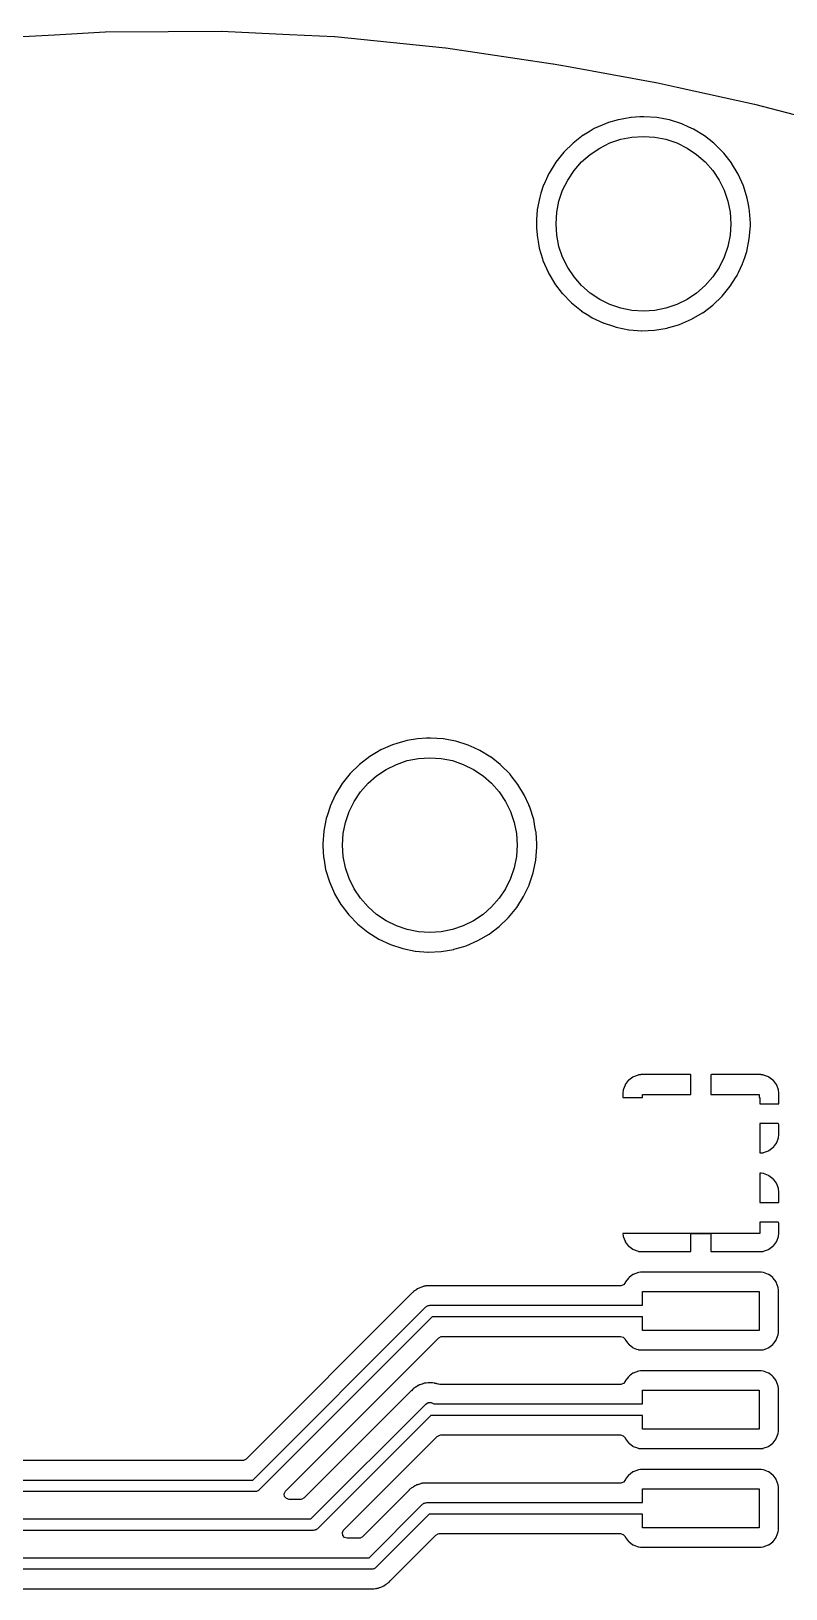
# Model space of a CAD drawing. Extents: x -3.92 to 3.92, y 0.02 to 7.83.
# Drawn here: x 0.56 to 1.326, y 6.254 to 7.833 of the extents above; entities that cross this region are included whole.
import ezdxf

# ---------------------------------------------------------------- set-up
doc = ezdxf.new("R2010")
doc.units = 0
doc.header["$MEASUREMENT"] = 0
doc.layers.add('BLACK', color=7, linetype='CONTINUOUS')

msp = doc.modelspace()

# ---------------------------------------------------------------- linework, layer by layer
at = {"layer": 'BLACK', "linetype": 'CONTINUOUS'}
for p, q in [((0.699375, 7.83271), (0.753124, 7.83302)), ((0.753124, 7.83302), (0.753387, 7.83301)), ((0.753387, 7.83301), (0.822297, 7.82975)), ((0.515088, 7.82554), (0.583857, 7.82942)), ((0.583857, 7.82942), (0.635379, 7.83234)), ((0.635379, 7.83234), (0.63563, 7.83234)), ((0.63563, 7.83234), (0.699375, 7.83271)), ((0.822297, 7.82975), (0.86809, 7.82758)), ((0.86809, 7.82758), (0.868363, 7.82756)), ((0.868363, 7.82756), (0.980448, 7.816)), ((0.980448, 7.816), (0.980665, 7.81597)), ((0.980665, 7.81597), (1.08938, 7.7999)), ((1.08938, 7.7999), (1.08954, 7.79987)), ((1.08954, 7.79987), (1.10516, 7.79703)), ((1.10516, 7.79703), (1.1938, 7.78091)), ((1.1938, 7.78091), (1.19397, 7.78088)), ((1.19397, 7.78088), (1.2155, 7.77616)), ((1.2155, 7.77616), (1.2936, 7.75907)), ((1.2936, 7.75907), (1.29379, 7.75902)), ((1.29379, 7.75902), (1.3888, 7.73438)), ((1.14329, 7.73948), (1.13135, 7.7342)), ((1.14585, 7.74026), (1.14329, 7.73948)), ((1.15563, 7.74324), (1.14585, 7.74026)), ((1.15578, 7.74328), (1.15563, 7.74324)), ((1.15563, 7.74324), (1.15563, 7.74324)), ((1.16128, 7.74426), (1.15578, 7.74328)), ((1.16849, 7.74554), (1.16128, 7.74426)), ((1.16863, 7.74556), (1.16849, 7.74554)), ((1.16849, 7.74554), (1.16849, 7.74554)), ((1.17767, 7.74606), (1.16863, 7.74556)), ((1.18152, 7.74627), (1.17767, 7.74606)), ((1.18167, 7.74628), (1.18152, 7.74627)), ((1.18152, 7.74627), (1.18152, 7.74627)), ((1.1947, 7.74543), (1.18167, 7.74628)), ((1.19485, 7.7454), (1.1947, 7.74543)), ((1.20184, 7.74408), (1.19485, 7.7454)), ((1.19485, 7.7454), (1.19485, 7.7454)), ((1.20753, 7.74301), (1.20184, 7.74408)), ((1.21998, 7.73908), (1.20753, 7.74301)), ((1.22012, 7.73901), (1.21998, 7.73908)), ((1.22712, 7.73583), (1.22012, 7.73901)), ((1.22012, 7.73901), (1.22012, 7.73901)), ((1.12012, 7.72752), (1.10979, 7.71955)), ((1.12025, 7.7276), (1.12012, 7.72752)), ((1.127, 7.73161), (1.12025, 7.7276)), ((1.12025, 7.7276), (1.12025, 7.7276)), ((1.13135, 7.7342), (1.127, 7.73161)), ((1.1472, 7.71964), (1.15818, 7.72336)), ((1.15818, 7.72336), (1.16954, 7.72562)), ((1.16954, 7.72562), (1.1811, 7.72638)), ((1.1811, 7.72638), (1.19266, 7.72562)), ((1.19266, 7.72562), (1.20403, 7.72336)), ((1.20403, 7.72336), (1.215, 7.71964)), ((1.23187, 7.73367), (1.22712, 7.73583)), ((1.24302, 7.72688), (1.23187, 7.73367)), ((1.24313, 7.72679), (1.24302, 7.72688)), ((1.25245, 7.71944), (1.24313, 7.72679)), ((1.10048, 7.71039), (1.09235, 7.70017)), ((1.10979, 7.71955), (1.10048, 7.71039)), ((1.11846, 7.70043), (1.12718, 7.70807)), ((1.12718, 7.70807), (1.13681, 7.71451)), ((1.13681, 7.71451), (1.1472, 7.71964)), ((1.215, 7.71964), (1.22539, 7.71451)), ((1.22539, 7.71451), (1.23503, 7.70807)), ((1.23503, 7.70807), (1.24374, 7.70043)), ((1.25327, 7.71879), (1.25245, 7.71944)), ((1.26248, 7.70954), (1.25327, 7.71879)), ((1.26257, 7.70942), (1.26248, 7.70954)), ((1.27042, 7.69936), (1.26257, 7.70942)), ((1.26257, 7.70942), (1.26257, 7.70942)), ((1.09235, 7.70017), (1.08549, 7.68906)), ((1.10439, 7.68209), (1.11082, 7.69172)), ((1.11082, 7.69172), (1.11846, 7.70043)), ((1.24374, 7.70043), (1.25138, 7.69172)), ((1.25138, 7.69172), (1.25782, 7.68209)), ((1.27051, 7.69924), (1.27042, 7.69936)), ((1.27042, 7.69936), (1.27042, 7.69936)), ((1.27724, 7.68806), (1.27051, 7.69924)), ((1.07998, 7.67706), (1.07727, 7.66865)), ((1.08003, 7.6772), (1.07998, 7.67706)), ((1.07998, 7.67706), (1.07998, 7.67706)), ((1.08009, 7.67734), (1.08003, 7.6772)), ((1.08527, 7.68858), (1.08009, 7.67734)), ((1.08009, 7.67734), (1.08009, 7.67734)), ((1.08549, 7.68906), (1.08527, 7.68858)), ((1.09926, 7.67169), (1.10439, 7.68209)), ((1.25782, 7.68209), (1.26294, 7.67169)), ((1.28258, 7.67614), (1.27724, 7.68806)), ((1.28646, 7.66367), (1.28258, 7.67614)), ((1.076, 7.66463), (1.07357, 7.6521)), ((1.07603, 7.66477), (1.076, 7.66463)), ((1.076, 7.66463), (1.076, 7.66463)), ((1.07727, 7.66865), (1.07603, 7.66477)), ((1.09328, 7.64936), (1.09554, 7.66072)), ((1.09554, 7.66072), (1.09926, 7.67169)), ((1.26294, 7.67169), (1.26667, 7.66072)), ((1.26667, 7.66072), (1.26893, 7.64936)), ((1.28765, 7.65712), (1.28646, 7.66367)), ((1.07353, 7.65181), (1.07284, 7.64201)), ((1.07355, 7.65196), (1.07353, 7.65181)), ((1.07353, 7.65181), (1.07353, 7.65181)), ((1.07357, 7.6521), (1.07355, 7.65196)), ((1.07357, 7.6521), (1.07357, 7.6521)), ((1.09252, 7.6378), (1.09328, 7.64936)), ((1.26893, 7.64936), (1.26969, 7.6378)), ((1.28841, 7.653), (1.28765, 7.65712)), ((1.2888, 7.65083), (1.28841, 7.653)), ((1.28881, 7.65068), (1.2888, 7.65083)), ((1.28956, 7.6383), (1.28881, 7.65068)), ((1.28881, 7.65068), (1.28881, 7.65068)), ((1.07284, 7.64201), (1.07262, 7.63893)), ((1.07262, 7.63893), (1.07289, 7.63359)), ((1.07289, 7.63359), (1.07325, 7.62642)), ((1.09328, 7.62623), (1.09252, 7.6378)), ((1.26969, 7.6378), (1.26893, 7.62623)), ((1.28851, 7.62251), (1.28956, 7.63552)), ((1.28959, 7.6378), (1.28956, 7.6383)), ((1.28956, 7.63552), (1.28959, 7.6378)), ((1.07325, 7.62642), (1.07327, 7.62589)), ((1.07327, 7.62589), (1.0733, 7.62574)), ((1.0733, 7.62574), (1.0733, 7.62574)), ((1.0733, 7.62574), (1.07434, 7.61967)), ((1.07434, 7.61967), (1.07548, 7.61302)), ((1.07548, 7.61302), (1.07553, 7.61288)), ((1.07553, 7.61288), (1.07553, 7.61288)), ((1.07553, 7.61288), (1.07876, 7.60206)), ((1.09554, 7.61487), (1.09328, 7.62623)), ((1.09926, 7.6039), (1.09554, 7.61487)), ((1.26667, 7.61487), (1.26294, 7.6039)), ((1.26893, 7.62623), (1.26667, 7.61487)), ((1.28589, 7.60972), (1.28851, 7.62251)), ((1.07876, 7.60206), (1.07922, 7.60051)), ((1.07922, 7.60051), (1.08444, 7.58854)), ((1.10439, 7.5935), (1.09926, 7.6039)), ((1.26294, 7.6039), (1.25782, 7.5935)), ((1.27753, 7.58842), (1.28169, 7.5972)), ((1.28169, 7.5972), (1.28176, 7.59733)), ((1.28176, 7.59733), (1.28199, 7.59803)), ((1.28199, 7.59803), (1.28381, 7.60348)), ((1.28381, 7.60348), (1.28589, 7.60972)), ((1.08444, 7.58854), (1.08452, 7.58842)), ((1.08452, 7.58842), (1.08452, 7.58842)), ((1.08452, 7.58842), (1.09098, 7.57742)), ((1.11082, 7.58387), (1.10439, 7.5935)), ((1.11846, 7.57516), (1.11082, 7.58387)), ((1.25138, 7.58387), (1.24374, 7.57516)), ((1.25782, 7.5935), (1.25138, 7.58387)), ((1.2692, 7.57449), (1.27443, 7.58277)), ((1.27443, 7.58277), (1.27609, 7.58541)), ((1.27609, 7.58541), (1.27617, 7.58553)), ((1.27609, 7.58541), (1.27609, 7.58541)), ((1.27617, 7.58553), (1.27753, 7.58842)), ((1.09098, 7.57742), (1.09098, 7.57742)), ((1.09098, 7.57742), (1.09106, 7.57729)), ((1.09106, 7.57729), (1.09115, 7.57717)), ((1.09115, 7.57717), (1.09889, 7.56703)), ((1.09889, 7.56703), (1.09889, 7.56703)), ((1.09889, 7.56703), (1.09898, 7.56691)), ((1.09898, 7.56691), (1.10809, 7.55756)), ((1.12718, 7.56752), (1.11846, 7.57516)), ((1.13681, 7.56108), (1.12718, 7.56752)), ((1.23503, 7.56752), (1.22539, 7.56108)), ((1.24374, 7.57516), (1.23503, 7.56752)), ((1.25156, 7.5553), (1.26096, 7.56436)), ((1.26096, 7.56436), (1.2692, 7.57449)), ((1.10809, 7.55756), (1.11826, 7.54937)), ((1.11826, 7.54937), (1.11839, 7.54929)), ((1.11839, 7.54929), (1.11839, 7.54929)), ((1.11839, 7.54929), (1.12578, 7.54468)), ((1.1472, 7.55596), (1.13681, 7.56108)), ((1.15818, 7.55223), (1.1472, 7.55596)), ((1.16954, 7.54997), (1.15818, 7.55223)), ((1.1811, 7.54921), (1.16954, 7.54997)), ((1.19266, 7.54997), (1.1811, 7.54921)), ((1.20403, 7.55223), (1.19266, 7.54997)), ((1.215, 7.55596), (1.20403, 7.55223)), ((1.22539, 7.56108), (1.215, 7.55596)), ((1.24126, 7.54753), (1.25144, 7.55521)), ((1.25144, 7.55521), (1.25156, 7.5553)), ((1.12578, 7.54468), (1.12934, 7.54246)), ((1.12934, 7.54246), (1.14117, 7.53693)), ((1.14117, 7.53693), (1.14131, 7.53688)), ((1.14131, 7.53688), (1.15075, 7.53379)), ((1.15075, 7.53379), (1.15357, 7.53286)), ((1.15357, 7.53286), (1.16638, 7.53031)), ((1.20546, 7.53209), (1.21204, 7.53402)), ((1.21204, 7.53402), (1.21785, 7.53572)), ((1.21785, 7.53572), (1.22985, 7.54088)), ((1.22985, 7.54088), (1.24114, 7.54744)), ((1.24114, 7.54744), (1.24126, 7.54753)), ((1.24126, 7.54753), (1.24126, 7.54753)), ((1.16638, 7.53031), (1.16653, 7.5303)), ((1.16653, 7.5303), (1.16653, 7.5303)), ((1.16653, 7.5303), (1.17925, 7.52933)), ((1.17925, 7.52933), (1.17925, 7.52933)), ((1.17925, 7.52933), (1.1794, 7.52932)), ((1.1794, 7.52932), (1.19244, 7.5299)), ((1.19244, 7.5299), (1.20532, 7.53205)), ((1.20532, 7.53205), (1.20546, 7.53209)), ((1.20546, 7.53209), (1.20546, 7.53209)), ((0.926752, 7.10956), (0.91481, 7.10428)), ((0.931191, 7.11091), (0.926752, 7.10956)), ((0.939099, 7.11332), (0.931191, 7.11091)), ((0.939242, 7.11336), (0.939099, 7.11332)), ((0.939099, 7.11332), (0.939099, 7.11332)), ((0.94151, 7.11376), (0.939242, 7.11336)), ((0.951951, 7.11561), (0.94151, 7.11376)), ((0.952098, 7.11564), (0.951951, 7.11561)), ((0.951951, 7.11561), (0.951951, 7.11561)), ((0.961137, 7.11614), (0.952098, 7.11564)), ((0.964986, 7.11635), (0.961137, 7.11614)), ((0.965135, 7.11636), (0.964986, 7.11635)), ((0.964986, 7.11635), (0.964986, 7.11635)), ((0.978164, 7.1155), (0.965135, 7.11636)), ((0.97831, 7.11548), (0.978164, 7.1155)), ((0.985307, 7.11416), (0.97831, 7.11548)), ((0.97831, 7.11548), (0.97831, 7.11548)), ((0.990996, 7.11309), (0.985307, 7.11416)), ((1.00344, 7.10915), (0.990996, 7.11309)), ((1.00358, 7.10909), (1.00344, 7.10915)), ((1.00956, 7.10637), (1.00358, 7.10909)), ((1.00358, 7.10909), (1.00358, 7.10909)), ((1.01533, 7.10375), (1.00956, 7.10637)), ((0.903589, 7.0976), (0.893251, 7.08962)), ((0.903717, 7.09768), (0.903589, 7.0976)), ((0.910469, 7.10169), (0.903717, 7.09768)), ((0.903717, 7.09768), (0.903717, 7.09768)), ((0.91481, 7.10428), (0.910469, 7.10169)), ((0.930668, 7.08971), (0.94164, 7.09344)), ((0.94164, 7.09344), (0.953005, 7.0957)), ((0.953005, 7.0957), (0.964567, 7.09646)), ((0.964567, 7.09646), (0.976129, 7.0957)), ((0.976129, 7.0957), (0.987494, 7.09344)), ((0.987494, 7.09344), (0.998466, 7.08971)), ((1.02648, 7.09696), (1.01533, 7.10375)), ((1.0266, 7.09686), (1.02648, 7.09696)), ((1.03591, 7.08952), (1.0266, 7.09686)), ((0.883947, 7.08046), (0.87581, 7.07025)), ((0.893251, 7.08962), (0.883947, 7.08046)), ((0.90193, 7.07051), (0.910641, 7.07815)), ((0.910641, 7.07815), (0.920276, 7.08459)), ((0.920276, 7.08459), (0.930668, 7.08971)), ((0.998466, 7.08971), (1.00886, 7.08459)), ((1.00886, 7.08459), (1.01849, 7.07815)), ((1.01849, 7.07815), (1.0272, 7.07051)), ((1.03673, 7.08887), (1.03591, 7.08952)), ((1.04594, 7.07962), (1.03673, 7.08887)), ((1.04603, 7.0795), (1.04594, 7.07962)), ((1.05388, 7.06944), (1.04603, 7.0795)), ((1.04603, 7.0795), (1.04603, 7.0795)), ((0.868896, 7.059), (0.863555, 7.04742)), ((0.868958, 7.05914), (0.868896, 7.059)), ((0.87581, 7.07025), (0.868958, 7.05914)), ((0.887852, 7.05217), (0.89429, 7.0618)), ((0.89429, 7.0618), (0.90193, 7.07051)), ((1.0272, 7.07051), (1.03484, 7.0618)), ((1.03484, 7.0618), (1.04128, 7.05217)), ((1.05397, 7.06932), (1.05388, 7.06944)), ((1.05388, 7.06944), (1.05388, 7.06944)), ((1.06071, 7.05813), (1.05397, 7.06932)), ((0.863446, 7.04714), (0.860718, 7.03867)), ((0.863492, 7.04728), (0.863446, 7.04714)), ((0.863446, 7.04714), (0.863446, 7.04714)), ((0.863554, 7.04742), (0.863492, 7.04728)), ((0.863555, 7.04742), (0.863554, 7.04742)), ((0.882727, 7.04177), (0.887852, 7.05217)), ((1.04128, 7.05217), (1.04641, 7.04177)), ((1.06502, 7.04852), (1.06071, 7.05813)), ((1.06507, 7.04839), (1.06502, 7.04852)), ((1.06559, 7.04724), (1.06507, 7.04839)), ((1.06605, 7.04622), (1.06559, 7.04724)), ((1.06992, 7.03375), (1.06605, 7.04622)), ((0.859461, 7.03471), (0.857038, 7.02218)), ((0.859462, 7.03471), (0.859461, 7.03471)), ((0.85949, 7.03485), (0.859462, 7.03471)), ((0.860718, 7.03867), (0.85949, 7.03485)), ((0.876742, 7.01944), (0.879003, 7.0308)), ((0.879003, 7.0308), (0.882727, 7.04177)), ((1.04641, 7.04177), (1.05013, 7.0308)), ((1.05013, 7.0308), (1.05239, 7.01944)), ((1.07121, 7.02667), (1.06992, 7.03375)), ((0.856999, 7.02189), (0.856098, 7.00916)), ((0.85701, 7.02203), (0.856999, 7.02189)), ((0.856999, 7.02189), (0.856999, 7.02189)), ((0.857038, 7.02218), (0.85701, 7.02203)), ((0.857038, 7.02218), (0.857038, 7.02218)), ((0.875984, 7.00787), (0.876742, 7.01944)), ((1.05239, 7.01944), (1.05315, 7.00787)), ((1.07215, 7.02157), (1.07121, 7.02667)), ((1.07227, 7.02091), (1.07215, 7.02157)), ((1.07228, 7.02076), (1.07227, 7.02091)), ((1.07298, 7.00901), (1.07228, 7.02076)), ((1.07228, 7.02076), (1.07228, 7.02076)), ((0.856098, 7.00916), (0.856088, 7.00901)), ((0.856088, 7.00901), (0.856144, 7.00787)), ((0.856144, 7.00787), (0.8565, 7.00073)), ((0.8565, 7.00073), (0.856737, 6.99597)), ((0.856737, 6.99597), (0.856762, 6.99582)), ((0.856762, 6.99582), (0.856762, 6.99582)), ((0.856762, 6.99582), (0.857343, 6.99244)), ((0.876742, 6.99631), (0.875984, 7.00787)), ((0.879003, 6.98495), (0.876742, 6.99631)), ((1.05239, 6.99631), (1.05013, 6.98495)), ((1.05315, 7.00787), (1.05239, 6.99631)), ((1.07197, 6.99259), (1.07303, 7.0056)), ((1.07305, 7.00787), (1.07298, 7.00901)), ((1.07303, 7.0056), (1.07305, 7.00787)), ((0.857343, 6.99244), (0.858948, 6.9831)), ((0.858948, 6.9831), (0.862689, 6.97059)), ((0.882727, 6.97397), (0.879003, 6.98495)), ((1.05013, 6.98495), (1.04641, 6.97397)), ((1.06936, 6.9798), (1.07197, 6.99259)), ((0.862689, 6.97059), (0.867906, 6.95862)), ((0.887852, 6.96358), (0.882727, 6.97397)), ((1.04641, 6.97397), (1.04128, 6.96358)), ((1.061, 6.95849), (1.06516, 6.96727)), ((1.06516, 6.96727), (1.06522, 6.96741)), ((1.06522, 6.96741), (1.06936, 6.9798)), ((0.867906, 6.95862), (0.867981, 6.95849)), ((0.867981, 6.95849), (0.867982, 6.95849)), ((0.867982, 6.95849), (0.874447, 6.9475)), ((0.89429, 6.95395), (0.887852, 6.96358)), ((0.90193, 6.94524), (0.89429, 6.95395)), ((1.03484, 6.95395), (1.0272, 6.94524)), ((1.04128, 6.96358), (1.03484, 6.95395)), ((1.05267, 6.94457), (1.05963, 6.95561)), ((1.05963, 6.95561), (1.061, 6.95849)), ((0.874447, 6.9475), (0.874447, 6.9475)), ((0.874447, 6.9475), (0.874523, 6.94737)), ((0.874523, 6.94737), (0.874613, 6.94725)), ((0.874613, 6.94725), (0.882354, 6.93711)), ((0.882354, 6.93711), (0.882354, 6.93711)), ((0.882354, 6.93711), (0.882444, 6.93699)), ((0.882444, 6.93699), (0.891555, 6.92763)), ((0.910641, 6.9376), (0.90193, 6.94524)), ((0.920276, 6.93116), (0.910641, 6.9376)), ((1.01849, 6.9376), (1.00886, 6.93116)), ((1.0272, 6.94524), (1.01849, 6.9376)), ((1.03502, 6.92538), (1.04442, 6.93444)), ((1.04442, 6.93444), (1.05267, 6.94457)), ((0.891555, 6.92763), (0.901723, 6.91944)), ((0.901723, 6.91944), (0.912802, 6.91254)), ((0.930668, 6.92603), (0.920276, 6.93116)), ((0.94164, 6.92231), (0.930668, 6.92603)), ((0.953005, 6.92005), (0.94164, 6.92231)), ((0.964567, 6.91929), (0.953005, 6.92005)), ((0.976129, 6.92005), (0.964567, 6.91929)), ((0.987494, 6.92231), (0.976129, 6.92005)), ((0.998466, 6.92603), (0.987494, 6.92231)), ((1.00886, 6.93116), (0.998466, 6.92603)), ((1.01331, 6.91096), (1.0246, 6.91751)), ((1.0246, 6.91751), (1.02472, 6.9176)), ((1.02472, 6.9176), (1.0349, 6.92529)), ((1.02472, 6.9176), (1.02472, 6.9176)), ((1.0349, 6.92529), (1.03502, 6.92538)), ((0.912802, 6.91254), (0.924631, 6.90701)), ((0.924631, 6.90701), (0.937038, 6.90294)), ((0.937038, 6.90294), (0.949844, 6.90039)), ((0.975907, 6.89998), (0.988786, 6.90213)), ((0.988786, 6.90213), (0.988929, 6.90217)), ((0.988929, 6.90217), (0.98893, 6.90217)), ((0.98893, 6.90217), (0.996713, 6.90445)), ((0.996713, 6.90445), (1.00131, 6.9058)), ((1.00131, 6.9058), (1.01331, 6.91096)), ((0.949844, 6.90039), (0.949992, 6.90038)), ((0.949992, 6.90038), (0.949993, 6.90038)), ((0.949993, 6.90038), (0.962714, 6.89941)), ((0.962714, 6.89941), (0.962714, 6.89941)), ((0.962714, 6.89941), (0.962863, 6.8994)), ((0.962863, 6.8994), (0.975907, 6.89998)), ((1.17568, 6.77474), (1.17094, 6.77297)), ((1.17629, 6.77489), (1.17568, 6.77474)), ((1.17829, 6.7751), (1.17629, 6.77489)), ((1.17856, 6.77512), (1.17829, 6.7751)), ((1.22884, 6.77512), (1.17856, 6.77512)), ((1.22914, 6.77505), (1.22884, 6.77512)), ((1.22919, 6.775), (1.22914, 6.77505)), ((1.22937, 6.7744), (1.22919, 6.775)), ((1.24944, 6.77489), (1.24937, 6.77458)), ((1.24948, 6.77494), (1.24944, 6.77489)), ((1.25008, 6.77512), (1.24948, 6.77494)), ((1.30018, 6.77512), (1.25008, 6.77512)), ((1.30045, 6.7751), (1.30018, 6.77512)), ((1.30245, 6.77489), (1.30045, 6.7751)), ((1.30306, 6.77474), (1.30245, 6.77489)), ((1.3078, 6.77297), (1.30306, 6.77474)), ((1.16055, 6.75915), (1.16033, 6.75715)), ((1.16069, 6.75975), (1.16055, 6.75915)), ((1.16247, 6.76449), (1.16069, 6.75975)), ((1.1628, 6.7651), (1.16247, 6.76449)), ((1.16582, 6.76912), (1.1628, 6.7651)), ((1.16631, 6.76962), (1.16582, 6.76912)), ((1.17033, 6.77263), (1.16631, 6.76962)), ((1.17094, 6.77297), (1.17033, 6.77263)), ((1.22937, 6.75512), (1.22937, 6.7744)), ((1.24937, 6.77458), (1.24937, 6.75512)), ((1.30841, 6.77263), (1.3078, 6.77297)), ((1.31243, 6.76962), (1.30841, 6.77263)), ((1.31292, 6.76912), (1.31243, 6.76962)), ((1.31594, 6.7651), (1.31292, 6.76912)), ((1.31627, 6.76449), (1.31594, 6.7651)), ((1.31805, 6.75975), (1.31627, 6.76449)), ((1.31819, 6.75915), (1.31805, 6.75975)), ((1.31841, 6.75715), (1.31819, 6.75915)), ((1.16033, 6.75715), (1.16031, 6.75688)), ((1.16031, 6.75688), (1.16031, 6.75197)), ((1.16031, 6.75197), (1.18031, 6.75197)), ((1.18031, 6.75197), (1.18031, 6.75512)), ((1.18031, 6.75512), (1.22937, 6.75512)), ((1.24937, 6.75512), (1.29843, 6.75512)), ((1.29843, 6.75512), (1.29843, 6.75197)), ((1.29843, 6.75197), (1.29921, 6.75197)), ((1.29921, 6.75197), (1.29921, 6.74543)), ((1.29921, 6.74543), (1.31771, 6.74543)), ((1.31771, 6.74543), (1.31831, 6.74561)), ((1.31831, 6.74561), (1.31836, 6.74566)), ((1.31836, 6.74566), (1.31843, 6.74597)), ((1.31842, 6.75693), (1.31841, 6.75715)), ((1.31843, 6.75688), (1.31842, 6.75693)), ((1.31843, 6.74597), (1.31843, 6.75688)), ((1.31789, 6.72543), (1.29921, 6.72543)), ((1.29921, 6.72543), (1.29921, 6.69575)), ((1.31819, 6.72537), (1.31789, 6.72543)), ((1.31805, 6.71112), (1.31819, 6.71172)), ((1.31825, 6.72532), (1.31819, 6.72537)), ((1.31819, 6.71172), (1.31841, 6.71372)), ((1.31843, 6.72472), (1.31825, 6.72532)), ((1.31841, 6.71372), (1.31843, 6.71399)), ((1.31843, 6.71399), (1.31843, 6.72472)), ((1.30045, 6.69576), (1.30245, 6.69598)), ((1.30245, 6.69598), (1.30306, 6.69612)), ((1.30306, 6.69612), (1.3078, 6.6979)), ((1.3078, 6.6979), (1.30841, 6.69824)), ((1.30841, 6.69824), (1.31243, 6.70125)), ((1.31243, 6.70125), (1.31292, 6.70174)), ((1.31292, 6.70174), (1.31594, 6.70576)), ((1.31594, 6.70576), (1.31627, 6.70638)), ((1.31627, 6.70638), (1.31805, 6.71112)), ((1.29921, 6.69575), (1.30018, 6.69575)), ((1.30018, 6.69575), (1.30045, 6.69576)), ((1.30018, 6.67512), (1.29921, 6.67512)), ((1.29921, 6.67512), (1.29921, 6.64543)), ((1.30045, 6.6751), (1.30018, 6.67512)), ((1.30245, 6.67489), (1.30045, 6.6751)), ((1.30306, 6.67474), (1.30245, 6.67489)), ((1.3078, 6.67297), (1.30306, 6.67474)), ((1.30841, 6.67263), (1.3078, 6.67297)), ((1.31243, 6.66962), (1.30841, 6.67263)), ((1.31292, 6.66912), (1.31243, 6.66962)), ((1.31594, 6.6651), (1.31292, 6.66912)), ((1.31627, 6.66449), (1.31594, 6.6651)), ((1.31805, 6.65975), (1.31627, 6.66449)), ((1.31819, 6.65915), (1.31805, 6.65975)), ((1.31841, 6.65715), (1.31819, 6.65915)), ((1.31843, 6.65688), (1.31841, 6.65715)), ((1.31843, 6.64597), (1.31843, 6.65688)), ((1.29921, 6.64543), (1.31771, 6.64543)), ((1.31771, 6.64543), (1.31831, 6.64561)), ((1.31831, 6.64561), (1.31836, 6.64566)), ((1.31836, 6.64566), (1.31843, 6.64597)), ((1.31789, 6.62543), (1.29921, 6.62543)), ((1.29921, 6.62543), (1.29921, 6.61417)), ((1.31819, 6.62537), (1.31789, 6.62543)), ((1.31825, 6.62532), (1.31819, 6.62537)), ((1.31843, 6.62472), (1.31825, 6.62532)), ((1.31843, 6.61399), (1.31843, 6.62472)), ((1.16031, 6.61417), (1.16031, 6.61399)), ((1.29921, 6.61417), (1.16031, 6.61417)), ((1.16031, 6.61399), (1.16033, 6.61372)), ((1.16033, 6.61372), (1.16055, 6.61172)), ((1.16055, 6.61172), (1.16069, 6.61112)), ((1.16069, 6.61112), (1.16247, 6.60638)), ((1.16247, 6.60638), (1.1628, 6.60576)), ((1.1628, 6.60576), (1.16582, 6.60174)), ((1.16582, 6.60174), (1.16631, 6.60125)), ((1.16631, 6.60125), (1.17033, 6.59824)), ((1.22937, 6.59628), (1.22937, 6.61417)), ((1.22937, 6.61417), (1.24937, 6.61417)), ((1.24937, 6.61417), (1.24937, 6.59646)), ((1.30841, 6.59824), (1.31243, 6.60125)), ((1.31243, 6.60125), (1.31292, 6.60174)), ((1.31292, 6.60174), (1.31594, 6.60576)), ((1.31594, 6.60576), (1.31627, 6.60638)), ((1.31627, 6.60638), (1.31805, 6.61112)), ((1.31805, 6.61112), (1.31819, 6.61172)), ((1.31819, 6.61172), (1.31841, 6.61372)), ((1.31841, 6.61372), (1.31843, 6.61399)), ((1.17033, 6.59824), (1.17094, 6.5979)), ((1.17094, 6.5979), (1.17568, 6.59612)), ((1.17568, 6.59612), (1.17629, 6.59598)), ((1.17629, 6.59598), (1.17829, 6.59576)), ((1.17829, 6.59576), (1.17856, 6.59575)), ((1.17856, 6.59575), (1.22866, 6.59575)), ((1.22866, 6.59575), (1.22926, 6.59592)), ((1.22926, 6.59592), (1.2293, 6.59598)), ((1.2293, 6.59598), (1.22937, 6.59628)), ((1.24937, 6.59646), (1.24955, 6.59586)), ((1.24955, 6.59586), (1.2496, 6.59581)), ((1.2496, 6.59581), (1.2499, 6.59575)), ((1.2499, 6.59575), (1.30018, 6.59575)), ((1.30018, 6.59575), (1.30045, 6.59576)), ((1.30045, 6.59576), (1.30245, 6.59598)), ((1.30245, 6.59598), (1.30306, 6.59612)), ((1.30306, 6.59612), (1.3078, 6.5979)), ((1.3078, 6.5979), (1.30841, 6.59824)), ((1.17047, 6.57237), (1.16652, 6.56941)), ((1.17075, 6.57258), (1.17047, 6.57237)), ((1.17047, 6.57237), (1.17047, 6.57237)), ((1.17604, 6.57456), (1.17075, 6.57258)), ((1.17635, 6.57459), (1.17604, 6.57456)), ((1.17832, 6.57481), (1.17635, 6.57459)), ((1.17635, 6.57459), (1.17635, 6.57459)), ((1.17845, 6.57482), (1.17832, 6.57481)), ((1.17832, 6.57481), (1.17832, 6.57481)), ((1.23938, 6.57482), (1.17845, 6.57482)), ((1.30029, 6.57482), (1.23938, 6.57482)), ((1.30042, 6.57481), (1.30029, 6.57482)), ((1.30239, 6.57459), (1.30042, 6.57481)), ((1.30042, 6.57481), (1.30042, 6.57481)), ((1.3027, 6.57456), (1.30239, 6.57459)), ((1.30239, 6.57459), (1.30239, 6.57459)), ((1.30299, 6.57445), (1.3027, 6.57456)), ((1.30447, 6.5739), (1.30299, 6.57445)), ((1.30299, 6.57445), (1.30299, 6.57445)), ((1.30799, 6.57258), (1.30447, 6.5739)), ((1.30827, 6.57237), (1.30799, 6.57258)), ((1.31222, 6.56941), (1.30827, 6.57237)), ((1.30827, 6.57237), (1.30827, 6.57237)), ((0.946697, 6.55401), (0.945753, 6.55287)), ((0.946896, 6.55425), (0.946697, 6.55401)), ((0.947567, 6.55474), (0.946896, 6.55425)), ((0.948159, 6.55524), (0.947567, 6.55474)), ((0.948745, 6.55583), (0.948159, 6.55524)), ((0.949014, 6.55599), (0.948745, 6.55583)), ((0.95029, 6.55674), (0.949014, 6.55599)), ((0.949014, 6.55599), (0.949014, 6.55599)), ((0.95068, 6.557), (0.95029, 6.55674)), ((0.952131, 6.55805), (0.95068, 6.557)), ((0.952902, 6.55836), (0.952131, 6.55805)), ((0.953601, 6.5587), (0.952902, 6.55836)), ((0.954315, 6.55912), (0.953601, 6.5587)), ((0.956038, 6.55962), (0.954315, 6.55912)), ((0.95648, 6.55978), (0.956038, 6.55962)), ((0.957857, 6.56032), (0.95648, 6.55978)), ((0.958147, 6.56044), (0.957857, 6.56032)), ((0.957857, 6.56032), (0.957857, 6.56032)), ((0.95897, 6.56054), (0.958147, 6.56044)), ((0.959733, 6.5607), (0.95897, 6.56054)), ((0.960229, 6.56084), (0.959733, 6.5607)), ((0.960529, 6.56093), (0.960229, 6.56084)), ((0.960229, 6.56084), (0.960229, 6.56084)), ((0.962322, 6.56099), (0.960529, 6.56093)), ((0.962788, 6.56102), (0.962322, 6.56099)), ((0.962956, 6.56104), (0.962788, 6.56102)), ((0.964087, 6.56104), (0.962956, 6.56104)), ((0.964243, 6.56105), (0.964087, 6.56104)), ((0.966684, 6.56112), (0.964243, 6.56105)), ((0.966996, 6.56113), (0.966684, 6.56112)), ((0.967298, 6.56106), (0.966996, 6.56113)), ((0.967756, 6.56104), (0.967298, 6.56106)), ((1.15805, 6.56104), (0.967756, 6.56104)), ((1.1584, 6.56106), (1.15805, 6.56104)), ((1.16102, 6.56203), (1.1584, 6.56106)), ((1.16254, 6.56405), (1.16102, 6.56203)), ((1.16256, 6.56404), (1.16254, 6.56405)), ((1.16264, 6.56419), (1.16256, 6.56404)), ((1.1627, 6.56426), (1.16264, 6.56419)), ((1.16285, 6.56468), (1.1627, 6.56426)), ((1.16307, 6.56496), (1.16285, 6.56468)), ((1.16603, 6.56891), (1.16307, 6.56496)), ((1.16307, 6.56496), (1.16307, 6.56496)), ((1.16624, 6.56919), (1.16603, 6.56891)), ((1.16652, 6.56941), (1.16624, 6.56919)), ((1.18031, 6.54134), (1.18031, 6.55512)), ((1.18031, 6.55512), (1.29843, 6.55512)), ((1.29843, 6.55512), (1.29843, 6.51575)), ((1.3125, 6.56919), (1.31222, 6.56941)), ((1.31271, 6.56891), (1.3125, 6.56919)), ((1.31567, 6.56496), (1.31271, 6.56891)), ((1.31568, 6.56496), (1.31567, 6.56496)), ((1.31589, 6.56468), (1.31568, 6.56496)), ((1.31787, 6.55939), (1.31589, 6.56468)), ((1.3179, 6.55908), (1.31787, 6.55939)), ((1.31812, 6.55712), (1.3179, 6.55908)), ((1.3179, 6.55908), (1.3179, 6.55908)), ((1.31813, 6.55698), (1.31812, 6.55712)), ((1.31813, 6.51388), (1.31813, 6.55698)), ((1.31813, 6.55698), (1.31813, 6.55698)), ((0.945438, 6.55252), (0.778246, 6.38533)), ((0.784955, 6.36417), (0.960391, 6.53961)), ((0.945753, 6.55287), (0.945438, 6.55252)), ((0.960391, 6.53961), (0.961064, 6.54)), ((0.961064, 6.54), (0.961614, 6.54055)), ((0.961614, 6.54055), (0.962365, 6.54075)), ((0.962365, 6.54075), (0.963038, 6.54114)), ((0.963038, 6.54114), (0.963816, 6.54114)), ((0.963816, 6.54114), (0.964567, 6.54134)), ((0.964567, 6.54134), (1.18031, 6.54134)), ((0.967013, 6.52953), (0.791577, 6.35409)), ((1.18031, 6.52953), (0.967013, 6.52953)), ((1.18031, 6.51575), (1.18031, 6.52953)), ((0.818328, 6.35298), (0.973722, 6.50837)), ((0.973722, 6.50837), (0.976175, 6.50971)), ((0.976175, 6.50971), (0.97723, 6.50982)), ((0.97723, 6.50982), (1.15805, 6.50982)), ((1.15805, 6.50982), (1.16073, 6.50904)), ((1.16073, 6.50904), (1.16256, 6.50692)), ((1.16256, 6.50692), (1.1627, 6.5066)), ((1.1627, 6.5066), (1.16285, 6.50619)), ((1.29843, 6.51575), (1.18031, 6.51575)), ((1.31589, 6.50619), (1.31787, 6.51147)), ((1.31787, 6.51147), (1.31813, 6.51388)), ((1.16285, 6.50619), (1.16307, 6.50591)), ((1.16307, 6.50591), (1.16307, 6.50591)), ((1.16307, 6.50591), (1.16535, 6.50285)), ((1.16535, 6.50285), (1.16624, 6.50167)), ((1.16624, 6.50167), (1.16652, 6.50146)), ((1.16652, 6.50146), (1.17047, 6.4985)), ((1.17047, 6.4985), (1.17047, 6.4985)), ((1.17047, 6.4985), (1.17075, 6.49829)), ((1.17075, 6.49829), (1.17427, 6.49697)), ((1.17427, 6.49697), (1.17575, 6.49641)), ((1.17575, 6.49641), (1.17575, 6.49641)), ((1.17575, 6.49641), (1.17604, 6.49631)), ((1.17604, 6.49631), (1.17635, 6.49627)), ((1.17635, 6.49627), (1.17635, 6.49627)), ((1.17635, 6.49627), (1.17832, 6.49606)), ((1.17832, 6.49606), (1.17845, 6.49604)), ((1.17845, 6.49604), (1.23936, 6.49604)), ((1.23936, 6.49604), (1.30029, 6.49604)), ((1.30029, 6.49604), (1.30042, 6.49606)), ((1.30042, 6.49606), (1.30239, 6.49627)), ((1.30042, 6.49606), (1.30042, 6.49606)), ((1.30239, 6.49627), (1.3027, 6.49631)), ((1.30239, 6.49627), (1.30239, 6.49627)), ((1.3027, 6.49631), (1.30799, 6.49829)), ((1.30799, 6.49829), (1.30827, 6.4985)), ((1.30827, 6.4985), (1.31222, 6.50146)), ((1.30827, 6.4985), (1.30827, 6.4985)), ((1.31222, 6.50146), (1.3125, 6.50167)), ((1.3125, 6.50167), (1.31339, 6.50285)), ((1.31339, 6.50285), (1.31567, 6.50591)), ((1.31567, 6.50591), (1.31568, 6.50591)), ((1.31568, 6.50591), (1.31589, 6.50619)), ((1.17832, 6.47481), (1.17635, 6.47459)), ((1.17845, 6.47482), (1.17832, 6.47481)), ((1.17832, 6.47481), (1.17832, 6.47481)), ((1.23938, 6.47482), (1.17845, 6.47482)), ((1.30029, 6.47482), (1.23938, 6.47482)), ((1.30042, 6.47481), (1.30029, 6.47482)), ((1.30239, 6.47459), (1.30042, 6.47481)), ((1.30042, 6.47481), (1.30042, 6.47481)), ((0.95259, 6.45983), (0.950967, 6.45873)), ((0.952848, 6.46001), (0.95259, 6.45983)), ((0.95259, 6.45983), (0.95259, 6.45983)), ((0.953173, 6.46013), (0.952848, 6.46001)), ((0.954017, 6.46052), (0.953173, 6.46013)), ((0.954315, 6.4607), (0.954017, 6.46052)), ((0.9565, 6.46133), (0.954315, 6.4607)), ((0.956796, 6.46143), (0.9565, 6.46133)), ((0.957435, 6.46166), (0.956796, 6.46143)), ((0.958936, 6.4622), (0.957435, 6.46166)), ((0.959247, 6.46223), (0.958936, 6.4622)), ((0.959269, 6.46223), (0.959247, 6.46223)), ((0.959247, 6.46223), (0.959247, 6.46223)), ((0.95928, 6.46223), (0.959269, 6.46223)), ((0.960196, 6.46241), (0.95928, 6.46223)), ((0.960229, 6.46242), (0.960196, 6.46241)), ((0.960529, 6.4625), (0.960229, 6.46242)), ((0.960841, 6.46251), (0.960529, 6.4625)), ((0.962802, 6.46258), (0.960841, 6.46251)), ((0.963113, 6.46259), (0.962802, 6.46258)), ((0.965067, 6.46278), (0.963113, 6.46259)), ((0.965378, 6.46281), (0.965067, 6.46278)), ((0.965067, 6.46278), (0.965067, 6.46278)), ((0.965719, 6.46275), (0.965378, 6.46281)), ((0.966651, 6.4627), (0.965719, 6.46275)), ((0.966996, 6.46271), (0.966651, 6.4627)), ((0.967301, 6.46264), (0.966996, 6.46271)), ((0.969217, 6.46221), (0.967301, 6.46264)), ((0.967301, 6.46264), (0.967301, 6.46264)), ((0.969523, 6.46215), (0.969217, 6.46221)), ((0.971461, 6.46185), (0.969523, 6.46215)), ((0.971769, 6.4618), (0.971461, 6.46185)), ((0.971461, 6.46185), (0.971461, 6.46185)), ((0.972055, 6.46167), (0.971769, 6.4618)), ((0.972086, 6.46166), (0.972055, 6.46167)), ((0.972055, 6.46167), (0.972055, 6.46167)), ((0.972973, 6.46137), (0.972086, 6.46166)), ((0.973006, 6.46136), (0.972973, 6.46137)), ((0.973291, 6.4613), (0.973006, 6.46136)), ((0.973006, 6.46136), (0.973006, 6.46136)), ((0.973311, 6.4613), (0.973291, 6.4613)), ((0.973291, 6.4613), (0.973291, 6.4613)), ((0.974762, 6.46104), (0.973311, 6.4613)), ((0.973311, 6.4613), (0.973311, 6.4613)), ((1.15805, 6.46104), (0.974762, 6.46104)), ((1.1584, 6.46106), (1.15805, 6.46104)), ((1.16102, 6.46203), (1.1584, 6.46106)), ((1.16254, 6.46405), (1.16102, 6.46203)), ((1.16256, 6.46404), (1.16254, 6.46405)), ((1.16264, 6.46419), (1.16256, 6.46404)), ((1.1627, 6.46426), (1.16264, 6.46419)), ((1.16285, 6.46468), (1.1627, 6.46426)), ((1.16307, 6.46496), (1.16285, 6.46468)), ((1.16603, 6.46891), (1.16307, 6.46496)), ((1.16307, 6.46496), (1.16307, 6.46496)), ((1.16624, 6.46919), (1.16603, 6.46891)), ((1.16709, 6.46983), (1.16624, 6.46919)), ((1.17047, 6.47237), (1.16709, 6.46983)), ((1.17075, 6.47258), (1.17047, 6.47237)), ((1.17047, 6.47237), (1.17047, 6.47237)), ((1.17604, 6.47456), (1.17075, 6.47258)), ((1.17635, 6.47459), (1.17604, 6.47456)), ((1.17635, 6.47459), (1.17635, 6.47459)), ((1.3027, 6.47456), (1.30239, 6.47459)), ((1.30239, 6.47459), (1.30239, 6.47459)), ((1.30299, 6.47445), (1.3027, 6.47456)), ((1.30447, 6.4739), (1.30299, 6.47445)), ((1.30299, 6.47445), (1.30299, 6.47445)), ((1.30799, 6.47258), (1.30447, 6.4739)), ((1.30827, 6.47237), (1.30799, 6.47258)), ((1.31165, 6.46983), (1.30827, 6.47237)), ((1.30827, 6.47237), (1.30827, 6.47237)), ((1.3125, 6.46919), (1.31165, 6.46983)), ((1.31271, 6.46891), (1.3125, 6.46919)), ((1.31567, 6.46496), (1.31271, 6.46891)), ((1.31568, 6.46496), (1.31567, 6.46496)), ((1.31589, 6.46468), (1.31568, 6.46496)), ((1.31787, 6.45939), (1.31589, 6.46468)), ((1.3179, 6.45908), (1.31787, 6.45939)), ((1.31812, 6.45712), (1.3179, 6.45908)), ((1.3179, 6.45908), (1.3179, 6.45908)), ((0.945778, 6.45444), (0.837302, 6.34596)), ((0.945991, 6.45466), (0.945778, 6.45444)), ((0.947496, 6.45637), (0.945991, 6.45466)), ((0.947754, 6.45655), (0.947496, 6.45637)), ((0.947782, 6.45657), (0.947754, 6.45655)), ((0.947754, 6.45655), (0.947754, 6.45655)), ((0.948501, 6.45716), (0.947782, 6.45657)), ((0.948745, 6.4574), (0.948501, 6.45716)), ((0.950704, 6.45856), (0.948745, 6.4574)), ((0.950967, 6.45873), (0.950704, 6.45856)), ((1.18031, 6.44134), (1.18031, 6.45512)), ((1.18031, 6.45512), (1.29843, 6.45512)), ((1.29843, 6.45512), (1.29843, 6.41575)), ((1.31813, 6.45698), (1.31812, 6.45712)), ((1.31813, 6.41388), (1.31813, 6.45698)), ((1.31813, 6.45698), (1.31813, 6.45698)), ((0.844011, 6.3248), (0.960391, 6.44118)), ((0.965587, 6.42968), (0.850633, 6.31472)), ((0.960391, 6.44118), (0.963038, 6.44271)), ((0.963038, 6.44271), (0.966095, 6.44271)), ((0.966142, 6.42953), (0.965587, 6.42968)), ((0.966095, 6.44271), (0.968474, 6.44134)), ((1.18031, 6.42953), (0.966142, 6.42953)), ((0.968474, 6.44134), (1.18031, 6.44134)), ((1.18031, 6.41575), (1.18031, 6.42953)), ((1.29843, 6.41575), (1.18031, 6.41575)), ((1.31787, 6.41147), (1.31813, 6.41388)), ((0.877384, 6.31361), (0.972147, 6.40837)), ((0.972147, 6.40837), (0.974601, 6.40971)), ((0.974601, 6.40971), (0.975655, 6.40982)), ((0.975655, 6.40982), (1.15805, 6.40982)), ((1.15805, 6.40982), (1.16073, 6.40904)), ((1.16073, 6.40904), (1.16256, 6.40692)), ((1.16256, 6.40692), (1.1627, 6.4066)), ((1.1627, 6.4066), (1.16285, 6.40619)), ((1.16285, 6.40619), (1.16307, 6.40591)), ((1.16307, 6.40591), (1.16307, 6.40591)), ((1.16307, 6.40591), (1.16603, 6.40195)), ((1.16603, 6.40195), (1.16624, 6.40167)), ((1.16624, 6.40167), (1.16652, 6.40146)), ((1.16652, 6.40146), (1.17047, 6.3985)), ((1.17047, 6.3985), (1.17047, 6.3985)), ((1.17047, 6.3985), (1.17075, 6.39829)), ((1.17075, 6.39829), (1.17427, 6.39697)), ((1.17427, 6.39697), (1.17575, 6.39641)), ((1.17575, 6.39641), (1.17575, 6.39641)), ((1.17575, 6.39641), (1.17604, 6.39631)), ((1.17604, 6.39631), (1.17635, 6.39627)), ((1.17635, 6.39627), (1.17635, 6.39627)), ((1.17635, 6.39627), (1.17832, 6.39606)), ((1.17832, 6.39606), (1.17845, 6.39604)), ((1.17845, 6.39604), (1.23936, 6.39604)), ((1.23936, 6.39604), (1.30029, 6.39604)), ((1.30029, 6.39604), (1.30042, 6.39606)), ((1.30042, 6.39606), (1.30239, 6.39627)), ((1.30042, 6.39606), (1.30042, 6.39606)), ((1.30239, 6.39627), (1.3027, 6.39631)), ((1.30239, 6.39627), (1.30239, 6.39627)), ((1.3027, 6.39631), (1.30799, 6.39829)), ((1.30799, 6.39829), (1.30827, 6.3985)), ((1.30827, 6.3985), (1.31222, 6.40146)), ((1.30827, 6.3985), (1.30827, 6.3985)), ((1.31222, 6.40146), (1.3125, 6.40167)), ((1.3125, 6.40167), (1.31271, 6.40195)), ((1.31271, 6.40195), (1.31567, 6.40591)), ((1.31567, 6.40591), (1.31568, 6.40591)), ((1.31568, 6.40591), (1.31589, 6.40619)), ((1.31589, 6.40619), (1.31787, 6.41147)), ((0.774739, 6.38388), (-1.96828, 6.38388)), ((0.775793, 6.38399), (0.774739, 6.38388)), ((0.778246, 6.38533), (0.775793, 6.38399)), ((-1.97817, 6.36417), (0.784955, 6.36417)), ((1.16264, 6.36419), (1.16256, 6.36404)), ((1.1627, 6.36426), (1.16264, 6.36419)), ((1.16285, 6.36468), (1.1627, 6.36426)), ((1.16307, 6.36496), (1.16285, 6.36468)), ((1.16603, 6.36891), (1.16307, 6.36496)), ((1.16307, 6.36496), (1.16307, 6.36496)), ((1.16624, 6.36919), (1.16603, 6.36891)), ((1.16767, 6.37026), (1.16624, 6.36919)), ((1.17047, 6.37237), (1.16767, 6.37026)), ((1.17075, 6.37258), (1.17047, 6.37237)), ((1.17047, 6.37237), (1.17047, 6.37237)), ((1.17604, 6.37456), (1.17075, 6.37258)), ((1.17635, 6.37459), (1.17604, 6.37456)), ((1.17832, 6.37481), (1.17635, 6.37459)), ((1.17635, 6.37459), (1.17635, 6.37459)), ((1.17845, 6.37482), (1.17832, 6.37481)), ((1.17832, 6.37481), (1.17832, 6.37481)), ((1.23938, 6.37482), (1.17845, 6.37482)), ((1.30029, 6.37482), (1.23938, 6.37482)), ((1.30042, 6.37481), (1.30029, 6.37482)), ((1.30239, 6.37459), (1.30042, 6.37481)), ((1.30042, 6.37481), (1.30042, 6.37481)), ((1.3027, 6.37456), (1.30239, 6.37459)), ((1.30239, 6.37459), (1.30239, 6.37459)), ((1.30299, 6.37445), (1.3027, 6.37456)), ((1.30447, 6.3739), (1.30299, 6.37445)), ((1.30299, 6.37445), (1.30299, 6.37445)), ((1.30799, 6.37258), (1.30447, 6.3739)), ((1.30827, 6.37237), (1.30799, 6.37258)), ((1.31107, 6.37026), (1.30827, 6.37237)), ((1.30827, 6.37237), (1.30827, 6.37237)), ((1.3125, 6.36919), (1.31107, 6.37026)), ((1.31271, 6.36891), (1.3125, 6.36919)), ((1.31567, 6.36496), (1.31271, 6.36891)), ((1.31568, 6.36496), (1.31567, 6.36496)), ((1.31589, 6.36468), (1.31568, 6.36496)), ((1.31787, 6.35939), (1.31589, 6.36468)), ((0.787402, 6.35236), (-1.97817, 6.35236)), ((0.788153, 6.35256), (0.787402, 6.35236)), ((0.78893, 6.35256), (0.788153, 6.35256)), ((0.789603, 6.35295), (0.78893, 6.35256)), ((0.790354, 6.35315), (0.789603, 6.35295)), ((0.790904, 6.3537), (0.790354, 6.35315)), ((0.791577, 6.35409), (0.790904, 6.3537)), ((0.816926, 6.35017), (0.818087, 6.35272)), ((0.817324, 6.34741), (0.816926, 6.35017)), ((0.818087, 6.35272), (0.818328, 6.35298)), ((0.942289, 6.35252), (0.896357, 6.30659)), ((0.942603, 6.35287), (0.942289, 6.35252)), ((0.943548, 6.35401), (0.942603, 6.35287)), ((0.943747, 6.35425), (0.943548, 6.35401)), ((0.944418, 6.35474), (0.943747, 6.35425)), ((0.94501, 6.35524), (0.944418, 6.35474)), ((0.945596, 6.35583), (0.94501, 6.35524)), ((0.94714, 6.35674), (0.945596, 6.35583)), ((0.94753, 6.357), (0.94714, 6.35674)), ((0.94786, 6.35724), (0.94753, 6.357)), ((0.948981, 6.35805), (0.94786, 6.35724)), ((0.949271, 6.35817), (0.948981, 6.35805)), ((0.949272, 6.35817), (0.949271, 6.35817)), ((0.949559, 6.35828), (0.949272, 6.35817)), ((0.949752, 6.35836), (0.949559, 6.35828)), ((0.950451, 6.3587), (0.949752, 6.35836)), ((0.951165, 6.35912), (0.950451, 6.3587)), ((0.952092, 6.35939), (0.951165, 6.35912)), ((0.952888, 6.35962), (0.952092, 6.35939)), ((0.95333, 6.35978), (0.952888, 6.35962)), ((0.954998, 6.36044), (0.95333, 6.35978)), ((0.955307, 6.36047), (0.954998, 6.36044)), ((0.955735, 6.36053), (0.955307, 6.36048)), ((0.955307, 6.36048), (0.955307, 6.36047)), ((0.955821, 6.36054), (0.955735, 6.36053)), ((0.956583, 6.3607), (0.955821, 6.36054)), ((0.957079, 6.36084), (0.956583, 6.3607)), ((0.957379, 6.36093), (0.957079, 6.36084)), ((0.959172, 6.36099), (0.957379, 6.36093)), ((0.959638, 6.36102), (0.959172, 6.36099)), ((0.959651, 6.36102), (0.959638, 6.36102)), ((0.959806, 6.36104), (0.959651, 6.36102)), ((0.960937, 6.36104), (0.959806, 6.36104)), ((0.961093, 6.36105), (0.960937, 6.36104)), ((0.963535, 6.36112), (0.961093, 6.36105)), ((0.963847, 6.36113), (0.963535, 6.36112)), ((0.964148, 6.36106), (0.963847, 6.36113)), ((0.964606, 6.36104), (0.964148, 6.36106)), ((1.15805, 6.36104), (0.964606, 6.36104)), ((1.1584, 6.36106), (1.15805, 6.36104)), ((1.16102, 6.36203), (1.1584, 6.36106)), ((1.16254, 6.36405), (1.16102, 6.36203)), ((1.16256, 6.36404), (1.16254, 6.36405)), ((1.18031, 6.34134), (1.18031, 6.35512)), ((1.18031, 6.35512), (1.29843, 6.35512)), ((1.29843, 6.35512), (1.29843, 6.31575)), ((1.3179, 6.35908), (1.31787, 6.35939)), ((1.31812, 6.35712), (1.3179, 6.35908)), ((1.3179, 6.35908), (1.3179, 6.35908)), ((1.31813, 6.35698), (1.31812, 6.35712)), ((1.31813, 6.31388), (1.31813, 6.35698)), ((1.31813, 6.35698), (1.31813, 6.35698)), ((0.819154, 6.3453), (0.817324, 6.34741)), ((0.821836, 6.34451), (0.819154, 6.3453)), ((0.833794, 6.34451), (0.821836, 6.34451)), ((0.834848, 6.34462), (0.833794, 6.34451)), ((0.837302, 6.34596), (0.834848, 6.34462)), ((0.903066, 6.28543), (0.957241, 6.33961)), ((0.957241, 6.33961), (0.957915, 6.34)), ((0.957915, 6.34), (0.958465, 6.34055)), ((0.958465, 6.34055), (0.959216, 6.34075)), ((0.959216, 6.34075), (0.959889, 6.34114)), ((0.959889, 6.34114), (0.960666, 6.34114)), ((0.960666, 6.34114), (0.961417, 6.34134)), ((0.961417, 6.34134), (1.18031, 6.34134)), ((-1.9388, 6.3248), (0.844011, 6.3248)), ((0.963863, 6.32953), (0.909688, 6.27535)), ((1.18031, 6.32953), (0.963863, 6.32953)), ((1.18031, 6.31575), (1.18031, 6.32953)), ((0.846457, 6.31299), (-1.9388, 6.31299)), ((0.847208, 6.31319), (0.846457, 6.31299)), ((0.847985, 6.31319), (0.847208, 6.31319)), ((0.848658, 6.31358), (0.847985, 6.31319)), ((0.849409, 6.31378), (0.848658, 6.31358)), ((0.849959, 6.31433), (0.849409, 6.31378)), ((0.850633, 6.31472), (0.849959, 6.31433)), ((0.875981, 6.3108), (0.877142, 6.31335)), ((0.876379, 6.30804), (0.875981, 6.3108)), ((0.878209, 6.30593), (0.876379, 6.30804)), ((0.877142, 6.31335), (0.877384, 6.31361)), ((0.880891, 6.30514), (0.878209, 6.30593)), ((0.892849, 6.30514), (0.880891, 6.30514)), ((0.893903, 6.30525), (0.892849, 6.30514)), ((0.896357, 6.30659), (0.893903, 6.30525)), ((0.924641, 6.26244), (0.970572, 6.30837)), ((0.970572, 6.30837), (0.973026, 6.30971)), ((0.973026, 6.30971), (0.97408, 6.30982)), ((0.97408, 6.30982), (1.15805, 6.30982)), ((1.15805, 6.30982), (1.16073, 6.30904)), ((1.16073, 6.30904), (1.16256, 6.30692)), ((1.16256, 6.30692), (1.1627, 6.3066)), ((1.1627, 6.3066), (1.16285, 6.30619)), ((1.16285, 6.30619), (1.16307, 6.30591)), ((1.16307, 6.30591), (1.16307, 6.30591)), ((1.16307, 6.30591), (1.16603, 6.30195)), ((1.16603, 6.30195), (1.16624, 6.30167)), ((1.16624, 6.30167), (1.16652, 6.30146)), ((1.16652, 6.30146), (1.17047, 6.2985)), ((1.29843, 6.31575), (1.18031, 6.31575)), ((1.30827, 6.2985), (1.31222, 6.30146)), ((1.31222, 6.30146), (1.3125, 6.30167)), ((1.3125, 6.30167), (1.31271, 6.30195)), ((1.31271, 6.30195), (1.31567, 6.30591)), ((1.31567, 6.30591), (1.31568, 6.30591)), ((1.31568, 6.30591), (1.31589, 6.30619)), ((1.31589, 6.30619), (1.31787, 6.31147)), ((1.31787, 6.31147), (1.3181, 6.31361)), ((1.3181, 6.31361), (1.31812, 6.31375)), ((1.31812, 6.31375), (1.31813, 6.31388)), ((1.31812, 6.31375), (1.31812, 6.31375)), ((-1.90138, 6.28543), (0.903066, 6.28543)), ((1.17047, 6.2985), (1.17047, 6.2985)), ((1.17047, 6.2985), (1.17075, 6.29829)), ((1.17075, 6.29829), (1.17427, 6.29697)), ((1.17427, 6.29697), (1.17575, 6.29641)), ((1.17575, 6.29641), (1.17575, 6.29641)), ((1.17575, 6.29641), (1.17604, 6.29631)), ((1.17604, 6.29631), (1.17635, 6.29627)), ((1.17635, 6.29627), (1.17635, 6.29627)), ((1.17635, 6.29627), (1.17832, 6.29606)), ((1.17832, 6.29606), (1.17845, 6.29604)), ((1.17845, 6.29604), (1.23936, 6.29604)), ((1.23936, 6.29604), (1.30029, 6.29604)), ((1.30029, 6.29604), (1.30042, 6.29606)), ((1.30042, 6.29606), (1.30239, 6.29627)), ((1.30042, 6.29606), (1.30042, 6.29606)), ((1.30239, 6.29627), (1.3027, 6.29631)), ((1.30239, 6.29627), (1.30239, 6.29627)), ((1.3027, 6.29631), (1.30799, 6.29829)), ((1.30799, 6.29829), (1.30827, 6.2985)), ((1.30827, 6.2985), (1.30827, 6.2985)), ((0.905512, 6.27362), (-1.90138, 6.27362)), ((0.906263, 6.27382), (0.905512, 6.27362)), ((0.90704, 6.27382), (0.906263, 6.27382)), ((0.907714, 6.27421), (0.90704, 6.27382)), ((0.908465, 6.27441), (0.907714, 6.27421)), ((0.909014, 6.27496), (0.908465, 6.27441)), ((0.909688, 6.27535), (0.909014, 6.27496)), ((-1.89144, 6.25392), (0.902323, 6.25392)), ((0.902323, 6.25392), (0.902781, 6.2539)), ((0.902781, 6.2539), (0.903083, 6.25383)), ((0.903083, 6.25383), (0.903394, 6.25384)), ((0.903394, 6.25384), (0.905836, 6.25391)), ((0.905836, 6.25391), (0.905992, 6.25392)), ((0.905992, 6.25392), (0.907123, 6.25392)), ((0.907123, 6.25392), (0.907291, 6.25394)), ((0.907291, 6.25394), (0.907757, 6.25398)), ((0.907757, 6.25398), (0.90955, 6.25403)), ((0.90955, 6.25403), (0.90985, 6.25412)), ((0.90985, 6.25412), (0.910346, 6.25426)), ((0.90985, 6.25412), (0.90985, 6.25412)), ((0.910346, 6.25426), (0.911109, 6.25442)), ((0.911109, 6.25442), (0.911931, 6.25452)), ((0.911931, 6.25452), (0.912222, 6.25464)), ((0.912222, 6.25464), (0.913599, 6.25519)), ((0.912222, 6.25464), (0.912222, 6.25464)), ((0.913599, 6.25519), (0.914041, 6.25534)), ((0.914041, 6.25534), (0.915764, 6.25584)), ((0.915764, 6.25584), (0.916478, 6.25626)), ((0.916478, 6.25626), (0.917176, 6.2566)), ((0.917176, 6.2566), (0.917948, 6.25691)), ((0.917948, 6.25691), (0.919399, 6.25796)), ((0.919399, 6.25796), (0.919789, 6.25822)), ((0.919789, 6.25822), (0.921065, 6.25897)), ((0.921065, 6.25897), (0.921333, 6.25913)), ((0.921065, 6.25897), (0.921065, 6.25897)), ((0.921333, 6.25913), (0.92192, 6.25972)), ((0.92192, 6.25972), (0.922511, 6.26022)), ((0.922511, 6.26022), (0.92293, 6.26053)), ((0.92293, 6.26053), (0.923183, 6.26071)), ((0.923183, 6.26071), (0.924326, 6.26209)), ((0.924326, 6.26209), (0.924641, 6.26244))]:
    msp.add_line(p, q, dxfattribs=at)

doc.saveas('drawing.dxf')
